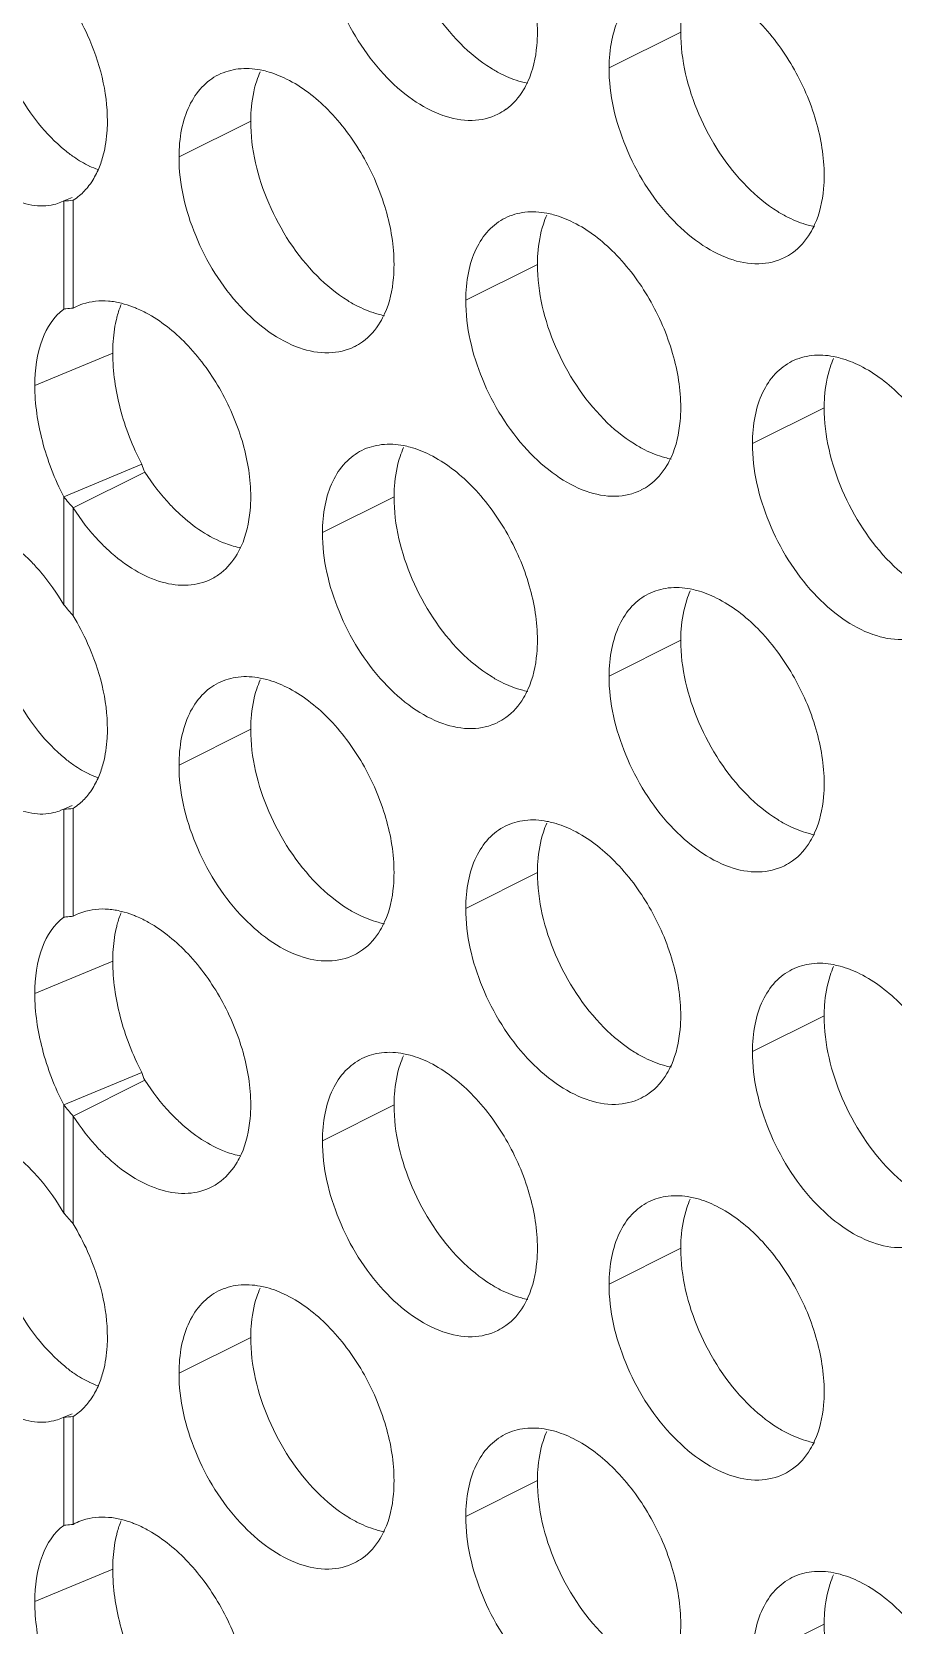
# Model space of a CAD drawing. Header units: millimetres. Extents: x 0 to 2524, y 0 to 1785.
# Drawn here: x 1808.52 to 1815.32, y 797.5 to 810.07 of the extents above; entities that cross this region are included whole.
import ezdxf

# ---------------------------------------------------------------- set-up
doc = ezdxf.new("R2010")
doc.units = ezdxf.units.MM
doc.header["$LTSCALE"] = 0.1
doc.layers.add('标注', color=251, linetype='Continuous', lineweight=9)

msp = doc.modelspace()

# ---------------------------------------------------------------- linework, layer by layer
at = {"layer": '标注'}
for p, q in [((1813.639, 810.071), (1813.073, 809.788)), ((1810.245, 809.368), (1809.679, 809.085)), ((1810.245, 809.368), (1809.679, 809.085)), ((1810.245, 809.368), (1809.679, 809.085)), ((1808.77, 808.738), (1808.745, 808.728)), ((1808.835, 808.765), (1808.77, 808.738)), ((1808.77, 808.738), (1808.77, 807.884)), ((1808.844, 808.743), (1808.844, 807.892)), ((1812.508, 808.237), (1811.942, 807.954)), ((1808.844, 807.892), (1808.86, 807.9)), ((1809.156, 807.537), (1808.541, 807.282)), ((1814.771, 807.105), (1814.205, 806.823)), ((1809.385, 806.659), (1808.77, 806.403)), ((1809.41, 806.597), (1808.844, 806.315)), ((1808.77, 806.403), (1808.77, 805.549)), ((1811.376, 806.402), (1810.811, 806.12)), ((1808.844, 806.315), (1808.844, 805.463)), ((1813.639, 805.271), (1813.073, 804.988)), ((1810.245, 804.568), (1809.679, 804.285)), ((1810.245, 804.568), (1809.679, 804.285)), ((1810.245, 804.568), (1809.679, 804.285)), ((1808.77, 803.938), (1808.745, 803.928)), ((1808.835, 803.965), (1808.77, 803.938)), ((1808.77, 803.938), (1808.77, 803.084)), ((1808.844, 803.943), (1808.844, 803.092)), ((1812.508, 803.437), (1811.942, 803.154)), ((1808.844, 803.092), (1808.86, 803.1)), ((1809.156, 802.737), (1808.541, 802.482)), ((1814.771, 802.305), (1814.205, 802.023)), ((1809.385, 801.859), (1808.77, 801.603)), ((1809.41, 801.797), (1808.844, 801.515)), ((1808.77, 801.603), (1808.77, 800.749)), ((1811.376, 801.602), (1810.811, 801.32)), ((1808.844, 801.515), (1808.844, 800.663)), ((1813.639, 800.471), (1813.073, 800.188)), ((1810.245, 799.768), (1809.679, 799.485)), ((1810.245, 799.768), (1809.679, 799.485)), ((1810.245, 799.768), (1809.679, 799.485)), ((1808.77, 799.138), (1808.745, 799.128)), ((1808.835, 799.165), (1808.77, 799.138)), ((1808.77, 799.138), (1808.77, 798.284)), ((1808.844, 799.143), (1808.844, 798.292)), ((1812.508, 798.637), (1811.942, 798.354)), ((1808.844, 798.292), (1808.86, 798.3)), ((1809.156, 797.937), (1808.541, 797.682)), ((1814.771, 797.505), (1814.205, 797.223))]:
    msp.add_line(p, q, dxfattribs=at)
for centre, radius, start, end in [((1810.99, 809.457), 0.734, 155.8796, 161.7803), ((1811.993, 809.828), 0.453, 296.5256, 305.9034), ((1809.385, 809.857), 0.94, 235.2265, 239.6574), ((1809.323, 809.752), 0.818, 239.6492, 244.5397), ((1808.594, 809.132), 0.462, 302.7451, 310.382), ((1813.252, 808.326), 0.734, 155.8796, 161.7803), ((1814.256, 808.696), 0.453, 296.5256, 305.9034), ((1810.862, 807.993), 0.453, 296.5256, 305.9034), ((1815.515, 807.194), 0.734, 155.8796, 161.7803), ((1812.121, 806.491), 0.734, 155.8796, 161.7803), ((1810.182, 806.944), 0.847, 199.7011, 204.1814), ((1809.652, 807.067), 1.104, 216.9719, 222.9731), ((1813.125, 806.862), 0.453, 296.5256, 305.9034), ((1809.729, 806.162), 0.457, 296.5685, 308.2187), ((1814.384, 805.36), 0.734, 155.8796, 161.7803), ((1811.311, 807.665), 3.306, 219.7824, 221.7528), ((1810.99, 804.657), 0.734, 155.8796, 161.7803), ((1811.993, 805.028), 0.453, 296.5256, 305.9034), ((1809.385, 805.057), 0.94, 235.2265, 239.6574), ((1809.323, 804.952), 0.818, 239.6492, 244.5397), ((1808.594, 804.332), 0.462, 302.7451, 310.382), ((1813.252, 803.526), 0.734, 155.8796, 161.7803), ((1814.256, 803.896), 0.453, 296.5256, 305.9034), ((1810.862, 803.193), 0.453, 296.5256, 305.9034), ((1815.515, 802.394), 0.734, 155.8796, 161.7803), ((1812.121, 801.691), 0.734, 155.8796, 161.7803), ((1810.182, 802.144), 0.847, 199.7011, 204.1814), ((1809.652, 802.267), 1.104, 216.9719, 222.9731), ((1813.125, 802.062), 0.453, 296.5256, 305.9034), ((1809.729, 801.362), 0.457, 296.5685, 308.2187), ((1814.384, 800.56), 0.734, 155.8796, 161.7803), ((1811.311, 802.865), 3.306, 219.7824, 221.7528), ((1810.99, 799.857), 0.734, 155.8796, 161.7803), ((1811.993, 800.228), 0.453, 296.5256, 305.9034), ((1809.385, 800.257), 0.94, 235.2265, 239.6574), ((1809.323, 800.152), 0.818, 239.6492, 244.5397), ((1808.594, 799.532), 0.462, 302.7451, 310.382), ((1813.252, 798.726), 0.734, 155.8796, 161.7803), ((1814.256, 799.096), 0.453, 296.5256, 305.9034), ((1810.862, 798.393), 0.453, 296.5256, 305.9034), ((1815.515, 797.594), 0.734, 155.8796, 161.7803)]:
    msp.add_arc(centre, radius, start, end, dxfattribs=at)
for points, knots in [([(1811.659, 811.535), (1811.78, 811.474), (1812.01, 811.294), (1812.277, 810.936), (1812.458, 810.517), (1812.508, 810.216), (1812.508, 810.071)], [0, 0, 0, 0, 0.229676, 0.488215, 0.753207, 1, 1, 1, 1]), ([(1811.9, 809.98), (1811.739, 810.143), (1811.488, 810.53), (1811.376, 810.981), (1811.376, 811.202)], [0, 0, 0, 0, 0.508684, 1, 1, 1, 1]), ([(1812.196, 809.422), (1812.133, 809.391), (1811.983, 809.357), (1811.746, 809.405), (1811.507, 809.535), (1811.199, 809.813), (1810.913, 810.276), (1810.811, 810.708), (1810.811, 810.92)], [0, 0, 0, 0, 0.090718, 0.191742, 0.308104, 0.439279, 0.725532, 1, 1, 1, 1]), ([(1813.073, 809.788), (1813.073, 809.861), (1813.086, 810), (1813.145, 810.19), (1813.244, 810.342), (1813.336, 810.413), (1813.385, 810.437)], [0, 0, 0, 0, 0.289235, 0.54966, 0.782932, 1, 1, 1, 1]), ([(1808.518, 808.705), (1808.387, 808.727), (1808.113, 808.888), (1807.804, 809.271), (1807.582, 809.759), (1807.518, 810.121), (1807.518, 810.297)], [0, 0, 0, 0, 0.200223, 0.454809, 0.735097, 1, 1, 1, 1]), ([(1813.639, 810.071), (1813.639, 810.1), (1813.643, 810.207), (1813.662, 810.314), (1813.687, 810.39)], [0, 0, 0, 0, 0.264225, 1, 1, 1, 1]), ([(1813.922, 810.403), (1814.043, 810.343), (1814.273, 810.163), (1814.539, 809.804), (1814.721, 809.386), (1814.771, 809.085), (1814.771, 808.94)], [0, 0, 0, 0, 0.229676, 0.488215, 0.753207, 1, 1, 1, 1]), ([(1808.844, 810.263), (1808.886, 810.193), (1809.032, 809.916), (1809.114, 809.6), (1809.114, 809.368)], [0, 0, 0, 0, 0.260955, 1, 1, 1, 1]), ([(1812.508, 810.071), (1812.508, 810.035), (1812.502, 809.903), (1812.473, 809.771), (1812.433, 809.682)], [0, 0, 0, 0, 0.268874, 1, 1, 1, 1]), ([(1814.163, 808.849), (1814.001, 809.012), (1813.75, 809.399), (1813.639, 809.85), (1813.639, 810.071)], [0, 0, 0, 0, 0.508684, 1, 1, 1, 1]), ([(1812.225, 809.739), (1812.197, 809.753), (1812.079, 809.82), (1811.973, 809.907), (1811.9, 809.98)], [0, 0, 0, 0, 0.235002, 1, 1, 1, 1]), ([(1809.991, 809.734), (1810.04, 809.758), (1810.15, 809.79), (1810.263, 809.783), (1810.32, 809.772)], [0, 0, 0, 0, 0.482538, 1, 1, 1, 1]), ([(1814.459, 808.291), (1814.396, 808.26), (1814.246, 808.226), (1814.008, 808.273), (1813.77, 808.404), (1813.462, 808.682), (1813.176, 809.144), (1813.073, 809.577), (1813.073, 809.788)], [0, 0, 0, 0, 0.090718, 0.191742, 0.308104, 0.439279, 0.725532, 1, 1, 1, 1]), ([(1808.571, 809.35), (1808.549, 809.377), (1808.462, 809.493), (1808.388, 809.619), (1808.34, 809.718)], [0, 0, 0, 0, 0.242274, 1, 1, 1, 1]), ([(1809.679, 809.085), (1809.679, 809.158), (1809.691, 809.297), (1809.75, 809.487), (1809.85, 809.639), (1809.942, 809.71), (1809.991, 809.734)], [0, 0, 0, 0, 0.289235, 0.54966, 0.782932, 1, 1, 1, 1]), ([(1810.245, 809.368), (1810.245, 809.397), (1810.249, 809.504), (1810.268, 809.611), (1810.292, 809.687)], [0, 0, 0, 0, 0.264225, 1, 1, 1, 1]), ([(1810.32, 809.772), (1810.337, 809.769), (1810.409, 809.753), (1810.478, 809.725), (1810.528, 809.7)], [0, 0, 0, 0, 0.238696, 1, 1, 1, 1]), ([(1810.528, 809.7), (1810.649, 809.64), (1810.879, 809.46), (1811.145, 809.102), (1811.326, 808.683), (1811.376, 808.382), (1811.376, 808.237)], [0, 0, 0, 0, 0.229676, 0.488215, 0.753207, 1, 1, 1, 1]), ([(1812.433, 809.667), (1812.415, 809.67), (1812.344, 809.687), (1812.275, 809.714), (1812.225, 809.739)], [0, 0, 0, 0, 0.238696, 1, 1, 1, 1]), ([(1812.433, 809.682), (1812.423, 809.659), (1812.38, 809.575), (1812.316, 809.501), (1812.259, 809.461)], [0, 0, 0, 0, 0.265525, 1, 1, 1, 1]), ([(1808.848, 809.085), (1808.824, 809.102), (1808.722, 809.18), (1808.633, 809.273), (1808.571, 809.35)], [0, 0, 0, 0, 0.233653, 1, 1, 1, 1]), ([(1809.114, 809.368), (1809.114, 809.345), (1809.111, 809.255), (1809.098, 809.165), (1809.081, 809.101)], [0, 0, 0, 0, 0.261757, 1, 1, 1, 1]), ([(1810.769, 808.146), (1810.607, 808.309), (1810.356, 808.696), (1810.245, 809.147), (1810.245, 809.368)], [0, 0, 0, 0, 0.508684, 1, 1, 1, 1]), ([(1811.065, 807.588), (1811.002, 807.557), (1810.852, 807.523), (1810.614, 807.57), (1810.376, 807.701), (1810.068, 807.979), (1809.782, 808.441), (1809.679, 808.874), (1809.679, 809.085)], [0, 0, 0, 0, 0.090718, 0.191742, 0.308104, 0.439279, 0.725532, 1, 1, 1, 1]), ([(1814.771, 808.94), (1814.771, 808.904), (1814.765, 808.772), (1814.736, 808.639), (1814.696, 808.551)], [0, 0, 0, 0, 0.268874, 1, 1, 1, 1]), ([(1808.99, 808.89), (1808.983, 808.879), (1808.955, 808.839), (1808.921, 808.803), (1808.893, 808.78)], [0, 0, 0, 0, 0.256974, 1, 1, 1, 1]), ([(1814.488, 808.608), (1814.459, 808.622), (1814.341, 808.688), (1814.236, 808.776), (1814.163, 808.849)], [0, 0, 0, 0, 0.235002, 1, 1, 1, 1]), ([(1808.745, 808.727), (1808.728, 808.72), (1808.655, 808.696), (1808.575, 808.695), (1808.518, 808.705)], [0, 0, 0, 0, 0.241531, 1, 1, 1, 1]), ([(1812.254, 808.603), (1812.302, 808.627), (1812.412, 808.659), (1812.526, 808.652), (1812.583, 808.641)], [0, 0, 0, 0, 0.482538, 1, 1, 1, 1]), ([(1811.942, 807.954), (1811.942, 808.027), (1811.954, 808.166), (1812.013, 808.356), (1812.113, 808.508), (1812.205, 808.579), (1812.254, 808.603)], [0, 0, 0, 0, 0.289235, 0.54966, 0.782932, 1, 1, 1, 1]), ([(1812.508, 808.237), (1812.508, 808.265), (1812.512, 808.373), (1812.53, 808.48), (1812.555, 808.555)], [0, 0, 0, 0, 0.264225, 1, 1, 1, 1]), ([(1812.583, 808.641), (1812.6, 808.638), (1812.672, 808.621), (1812.741, 808.594), (1812.791, 808.569)], [0, 0, 0, 0, 0.238696, 1, 1, 1, 1]), ([(1812.791, 808.569), (1812.911, 808.509), (1813.142, 808.328), (1813.408, 807.97), (1813.589, 807.551), (1813.639, 807.25), (1813.639, 807.105)], [0, 0, 0, 0, 0.229676, 0.488215, 0.753207, 1, 1, 1, 1]), ([(1814.695, 808.535), (1814.678, 808.539), (1814.607, 808.555), (1814.538, 808.583), (1814.488, 808.608)], [0, 0, 0, 0, 0.238696, 1, 1, 1, 1]), ([(1814.696, 808.551), (1814.686, 808.528), (1814.642, 808.444), (1814.578, 808.37), (1814.522, 808.329)], [0, 0, 0, 0, 0.265525, 1, 1, 1, 1]), ([(1811.094, 807.905), (1811.065, 807.919), (1810.947, 807.985), (1810.842, 808.073), (1810.769, 808.146)], [0, 0, 0, 0, 0.235002, 1, 1, 1, 1]), ([(1811.376, 808.237), (1811.376, 808.201), (1811.371, 808.069), (1811.342, 807.936), (1811.302, 807.848)], [0, 0, 0, 0, 0.268874, 1, 1, 1, 1]), ([(1813.032, 807.015), (1812.87, 807.178), (1812.619, 807.565), (1812.508, 808.015), (1812.508, 808.237)], [0, 0, 0, 0, 0.508684, 1, 1, 1, 1]), ([(1808.77, 807.884), (1808.775, 807.885), (1808.8, 807.888), (1808.825, 807.89), (1808.844, 807.892)], [0, 0, 0, 0, 0.235256, 1, 1, 1, 1]), ([(1808.86, 807.9), (1808.879, 807.91), (1808.962, 807.944), (1809.055, 807.953), (1809.122, 807.947)], [0, 0, 0, 0, 0.242859, 1, 1, 1, 1]), ([(1809.183, 807.795), (1809.186, 807.806), (1809.196, 807.849), (1809.21, 807.89), (1809.222, 807.92)], [0, 0, 0, 0, 0.258964, 1, 1, 1, 1]), ([(1809.313, 807.903), (1809.323, 807.899), (1809.367, 807.881), (1809.409, 807.861), (1809.439, 807.843)], [0, 0, 0, 0, 0.243168, 1, 1, 1, 1]), ([(1811.301, 807.832), (1811.284, 807.836), (1811.213, 807.852), (1811.144, 807.88), (1811.094, 807.905)], [0, 0, 0, 0, 0.238696, 1, 1, 1, 1]), ([(1813.327, 806.456), (1813.265, 806.425), (1813.115, 806.391), (1812.877, 806.439), (1812.639, 806.57), (1812.331, 806.847), (1812.045, 807.31), (1811.942, 807.742), (1811.942, 807.954)], [0, 0, 0, 0, 0.090718, 0.191742, 0.308104, 0.439279, 0.725532, 1, 1, 1, 1]), ([(1808.541, 807.282), (1808.541, 807.405), (1808.566, 807.628), (1808.691, 807.827), (1808.77, 807.884)], [0, 0, 0, 0, 0.559656, 1, 1, 1, 1]), ([(1809.156, 807.537), (1809.156, 807.56), (1809.158, 807.647), (1809.169, 807.733), (1809.183, 807.795)], [0, 0, 0, 0, 0.262705, 1, 1, 1, 1]), ([(1809.439, 807.843), (1809.555, 807.778), (1809.775, 807.595), (1810.027, 807.241), (1810.198, 806.834), (1810.245, 806.543), (1810.245, 806.402)], [0, 0, 0, 0, 0.232666, 0.491415, 0.754834, 1, 1, 1, 1]), ([(1811.302, 807.848), (1811.292, 807.825), (1811.248, 807.741), (1811.184, 807.667), (1811.128, 807.626)], [0, 0, 0, 0, 0.265525, 1, 1, 1, 1]), ([(1809.385, 806.659), (1809.312, 806.799), (1809.202, 807.085), (1809.156, 807.39), (1809.156, 807.537)], [0, 0, 0, 0, 0.517022, 1, 1, 1, 1]), ([(1814.517, 807.472), (1814.565, 807.496), (1814.675, 807.527), (1814.789, 807.521), (1814.846, 807.51)], [0, 0, 0, 0, 0.482538, 1, 1, 1, 1]), ([(1814.205, 806.823), (1814.205, 806.895), (1814.217, 807.034), (1814.276, 807.225), (1814.375, 807.377), (1814.468, 807.447), (1814.517, 807.472)], [0, 0, 0, 0, 0.289235, 0.54966, 0.782932, 1, 1, 1, 1]), ([(1814.771, 807.105), (1814.771, 807.134), (1814.774, 807.241), (1814.793, 807.349), (1814.818, 807.424)], [0, 0, 0, 0, 0.264225, 1, 1, 1, 1]), ([(1814.846, 807.51), (1814.863, 807.506), (1814.934, 807.49), (1815.003, 807.463), (1815.053, 807.438)], [0, 0, 0, 0, 0.238696, 1, 1, 1, 1]), ([(1815.053, 807.438), (1815.174, 807.377), (1815.405, 807.197), (1815.671, 806.839), (1815.852, 806.42), (1815.902, 806.119), (1815.902, 805.974)], [0, 0, 0, 0, 0.229676, 0.488215, 0.753207, 1, 1, 1, 1]), ([(1808.77, 806.403), (1808.697, 806.543), (1808.587, 806.83), (1808.541, 807.134), (1808.541, 807.282)], [0, 0, 0, 0, 0.517022, 1, 1, 1, 1]), ([(1813.356, 806.773), (1813.328, 806.788), (1813.21, 806.854), (1813.104, 806.941), (1813.032, 807.015)], [0, 0, 0, 0, 0.235002, 1, 1, 1, 1]), ([(1813.639, 807.105), (1813.639, 807.07), (1813.633, 806.938), (1813.604, 806.805), (1813.565, 806.717)], [0, 0, 0, 0, 0.268874, 1, 1, 1, 1]), ([(1815.294, 805.883), (1815.133, 806.046), (1814.882, 806.433), (1814.771, 806.884), (1814.771, 807.105)], [0, 0, 0, 0, 0.508684, 1, 1, 1, 1]), ([(1810.811, 806.12), (1810.811, 806.192), (1810.823, 806.331), (1810.882, 806.522), (1810.981, 806.674), (1811.074, 806.744), (1811.123, 806.769)], [0, 0, 0, 0, 0.289235, 0.54966, 0.782932, 1, 1, 1, 1]), ([(1811.123, 806.769), (1811.171, 806.793), (1811.281, 806.824), (1811.395, 806.818), (1811.452, 806.807)], [0, 0, 0, 0, 0.482538, 1, 1, 1, 1]), ([(1811.452, 806.807), (1811.469, 806.803), (1811.54, 806.787), (1811.609, 806.76), (1811.659, 806.735)], [0, 0, 0, 0, 0.238696, 1, 1, 1, 1]), ([(1813.564, 806.701), (1813.547, 806.704), (1813.475, 806.721), (1813.406, 806.748), (1813.356, 806.773)], [0, 0, 0, 0, 0.238696, 1, 1, 1, 1]), ([(1815.59, 805.325), (1815.527, 805.294), (1815.377, 805.26), (1815.14, 805.308), (1814.901, 805.438), (1814.593, 805.716), (1814.307, 806.179), (1814.205, 806.611), (1814.205, 806.823)], [0, 0, 0, 0, 0.090718, 0.191742, 0.308104, 0.439279, 0.725532, 1, 1, 1, 1]), ([(1811.376, 806.402), (1811.376, 806.431), (1811.38, 806.538), (1811.399, 806.646), (1811.424, 806.721)], [0, 0, 0, 0, 0.264225, 1, 1, 1, 1]), ([(1811.659, 806.735), (1811.78, 806.674), (1812.01, 806.494), (1812.277, 806.136), (1812.458, 805.717), (1812.508, 805.416), (1812.508, 805.271)], [0, 0, 0, 0, 0.229676, 0.488215, 0.753207, 1, 1, 1, 1]), ([(1813.565, 806.717), (1813.554, 806.694), (1813.511, 806.61), (1813.447, 806.536), (1813.391, 806.495)], [0, 0, 0, 0, 0.265525, 1, 1, 1, 1]), ([(1809.688, 806.264), (1809.662, 806.287), (1809.559, 806.389), (1809.469, 806.505), (1809.41, 806.597)], [0, 0, 0, 0, 0.242059, 1, 1, 1, 1]), ([(1810.245, 806.402), (1810.245, 806.367), (1810.239, 806.234), (1810.21, 806.101), (1810.17, 806.012)], [0, 0, 0, 0, 0.269039, 1, 1, 1, 1]), ([(1811.9, 805.18), (1811.739, 805.343), (1811.488, 805.73), (1811.376, 806.181), (1811.376, 806.402)], [0, 0, 0, 0, 0.508684, 1, 1, 1, 1]), ([(1809.122, 805.981), (1809.096, 806.004), (1808.993, 806.107), (1808.903, 806.222), (1808.844, 806.315)], [0, 0, 0, 0, 0.242059, 1, 1, 1, 1]), ([(1810.168, 805.999), (1810.127, 806.007), (1809.949, 806.058), (1809.793, 806.167), (1809.688, 806.264)], [0, 0, 0, 0, 0.225674, 1, 1, 1, 1]), ([(1808.193, 806.122), (1808.221, 806.11), (1808.341, 806.048), (1808.446, 805.96), (1808.518, 805.886)], [0, 0, 0, 0, 0.228039, 1, 1, 1, 1]), ([(1810.17, 806.012), (1810.16, 805.991), (1810.12, 805.913), (1810.062, 805.843), (1810.011, 805.803)], [0, 0, 0, 0, 0.264539, 1, 1, 1, 1]), ([(1812.196, 804.622), (1812.133, 804.591), (1811.983, 804.557), (1811.746, 804.605), (1811.507, 804.735), (1811.199, 805.013), (1810.913, 805.476), (1810.811, 805.908), (1810.811, 806.12)], [0, 0, 0, 0, 0.090718, 0.191742, 0.308104, 0.439279, 0.725532, 1, 1, 1, 1]), ([(1808.518, 805.886), (1808.541, 805.861), (1808.635, 805.757), (1808.716, 805.641), (1808.77, 805.549)], [0, 0, 0, 0, 0.239558, 1, 1, 1, 1]), ([(1809.933, 805.753), (1809.877, 805.725), (1809.745, 805.692), (1809.534, 805.721), (1809.319, 805.82), (1809.187, 805.921), (1809.122, 805.981)], [0, 0, 0, 0, 0.211276, 0.44254, 0.704896, 1, 1, 1, 1]), ([(1815.619, 805.642), (1815.591, 805.656), (1815.473, 805.723), (1815.367, 805.81), (1815.294, 805.883)], [0, 0, 0, 0, 0.235002, 1, 1, 1, 1]), ([(1813.073, 804.988), (1813.073, 805.061), (1813.086, 805.2), (1813.145, 805.39), (1813.244, 805.542), (1813.336, 805.613), (1813.385, 805.637)], [0, 0, 0, 0, 0.289235, 0.54966, 0.782932, 1, 1, 1, 1]), ([(1813.385, 805.637), (1813.434, 805.661), (1813.544, 805.693), (1813.657, 805.686), (1813.714, 805.675)], [0, 0, 0, 0, 0.482538, 1, 1, 1, 1]), ([(1813.714, 805.675), (1813.732, 805.672), (1813.803, 805.656), (1813.872, 805.628), (1813.922, 805.603)], [0, 0, 0, 0, 0.238696, 1, 1, 1, 1]), ([(1813.639, 805.271), (1813.639, 805.3), (1813.643, 805.407), (1813.662, 805.514), (1813.687, 805.59)], [0, 0, 0, 0, 0.264225, 1, 1, 1, 1]), ([(1813.922, 805.603), (1814.043, 805.543), (1814.273, 805.363), (1814.539, 805.004), (1814.721, 804.586), (1814.771, 804.285), (1814.771, 804.14)], [0, 0, 0, 0, 0.229676, 0.488215, 0.753207, 1, 1, 1, 1]), ([(1808.518, 803.905), (1808.387, 803.927), (1808.113, 804.088), (1807.804, 804.471), (1807.582, 804.959), (1807.518, 805.321), (1807.518, 805.497)], [0, 0, 0, 0, 0.200223, 0.454809, 0.735097, 1, 1, 1, 1]), ([(1808.844, 805.463), (1808.886, 805.393), (1809.032, 805.116), (1809.114, 804.8), (1809.114, 804.568)], [0, 0, 0, 0, 0.260955, 1, 1, 1, 1]), ([(1812.508, 805.271), (1812.508, 805.235), (1812.502, 805.103), (1812.473, 804.971), (1812.433, 804.882)], [0, 0, 0, 0, 0.268874, 1, 1, 1, 1]), ([(1814.163, 804.049), (1814.001, 804.212), (1813.75, 804.599), (1813.639, 805.05), (1813.639, 805.271)], [0, 0, 0, 0, 0.508684, 1, 1, 1, 1]), ([(1812.225, 804.939), (1812.197, 804.953), (1812.079, 805.02), (1811.973, 805.107), (1811.9, 805.18)], [0, 0, 0, 0, 0.235002, 1, 1, 1, 1]), ([(1808.571, 804.55), (1808.549, 804.577), (1808.462, 804.693), (1808.388, 804.819), (1808.34, 804.918)], [0, 0, 0, 0, 0.242274, 1, 1, 1, 1]), ([(1809.679, 804.285), (1809.679, 804.358), (1809.691, 804.497), (1809.75, 804.687), (1809.85, 804.839), (1809.942, 804.91), (1809.991, 804.934)], [0, 0, 0, 0, 0.289235, 0.54966, 0.782932, 1, 1, 1, 1]), ([(1809.991, 804.934), (1810.04, 804.958), (1810.15, 804.99), (1810.263, 804.983), (1810.32, 804.972)], [0, 0, 0, 0, 0.482538, 1, 1, 1, 1]), ([(1810.245, 804.568), (1810.245, 804.597), (1810.249, 804.704), (1810.268, 804.811), (1810.292, 804.887)], [0, 0, 0, 0, 0.264225, 1, 1, 1, 1]), ([(1810.32, 804.972), (1810.337, 804.969), (1810.409, 804.953), (1810.478, 804.925), (1810.528, 804.9)], [0, 0, 0, 0, 0.238696, 1, 1, 1, 1]), ([(1810.528, 804.9), (1810.649, 804.84), (1810.879, 804.66), (1811.145, 804.302), (1811.326, 803.883), (1811.376, 803.582), (1811.376, 803.437)], [0, 0, 0, 0, 0.229676, 0.488215, 0.753207, 1, 1, 1, 1]), ([(1812.433, 804.867), (1812.415, 804.87), (1812.344, 804.887), (1812.275, 804.914), (1812.225, 804.939)], [0, 0, 0, 0, 0.238696, 1, 1, 1, 1]), ([(1812.433, 804.882), (1812.423, 804.859), (1812.38, 804.775), (1812.316, 804.701), (1812.259, 804.661)], [0, 0, 0, 0, 0.265525, 1, 1, 1, 1]), ([(1814.459, 803.491), (1814.396, 803.46), (1814.246, 803.426), (1814.008, 803.473), (1813.77, 803.604), (1813.462, 803.882), (1813.176, 804.344), (1813.073, 804.777), (1813.073, 804.988)], [0, 0, 0, 0, 0.090718, 0.191742, 0.308104, 0.439279, 0.725532, 1, 1, 1, 1]), ([(1808.848, 804.285), (1808.824, 804.302), (1808.722, 804.38), (1808.633, 804.473), (1808.571, 804.55)], [0, 0, 0, 0, 0.233653, 1, 1, 1, 1]), ([(1809.114, 804.568), (1809.114, 804.545), (1809.111, 804.455), (1809.098, 804.365), (1809.081, 804.301)], [0, 0, 0, 0, 0.261757, 1, 1, 1, 1]), ([(1810.769, 803.346), (1810.607, 803.509), (1810.356, 803.896), (1810.245, 804.347), (1810.245, 804.568)], [0, 0, 0, 0, 0.508684, 1, 1, 1, 1]), ([(1811.065, 802.788), (1811.002, 802.757), (1810.852, 802.723), (1810.614, 802.77), (1810.376, 802.901), (1810.068, 803.179), (1809.782, 803.641), (1809.679, 804.074), (1809.679, 804.285)], [0, 0, 0, 0, 0.090718, 0.191742, 0.308104, 0.439279, 0.725532, 1, 1, 1, 1]), ([(1814.771, 804.14), (1814.771, 804.104), (1814.765, 803.972), (1814.736, 803.839), (1814.696, 803.751)], [0, 0, 0, 0, 0.268874, 1, 1, 1, 1]), ([(1808.99, 804.09), (1808.983, 804.079), (1808.955, 804.039), (1808.921, 804.003), (1808.893, 803.98)], [0, 0, 0, 0, 0.256974, 1, 1, 1, 1]), ([(1814.488, 803.808), (1814.459, 803.822), (1814.341, 803.888), (1814.236, 803.976), (1814.163, 804.049)], [0, 0, 0, 0, 0.235002, 1, 1, 1, 1]), ([(1808.745, 803.927), (1808.728, 803.92), (1808.655, 803.896), (1808.575, 803.895), (1808.518, 803.905)], [0, 0, 0, 0, 0.241531, 1, 1, 1, 1]), ([(1811.942, 803.154), (1811.942, 803.227), (1811.954, 803.366), (1812.013, 803.556), (1812.113, 803.708), (1812.205, 803.779), (1812.254, 803.803)], [0, 0, 0, 0, 0.289235, 0.54966, 0.782932, 1, 1, 1, 1]), ([(1812.254, 803.803), (1812.302, 803.827), (1812.412, 803.859), (1812.526, 803.852), (1812.583, 803.841)], [0, 0, 0, 0, 0.482538, 1, 1, 1, 1]), ([(1812.508, 803.437), (1812.508, 803.465), (1812.512, 803.573), (1812.53, 803.68), (1812.555, 803.755)], [0, 0, 0, 0, 0.264225, 1, 1, 1, 1]), ([(1812.583, 803.841), (1812.6, 803.838), (1812.672, 803.821), (1812.741, 803.794), (1812.791, 803.769)], [0, 0, 0, 0, 0.238696, 1, 1, 1, 1]), ([(1812.791, 803.769), (1812.911, 803.709), (1813.142, 803.528), (1813.408, 803.17), (1813.589, 802.751), (1813.639, 802.45), (1813.639, 802.305)], [0, 0, 0, 0, 0.229676, 0.488215, 0.753207, 1, 1, 1, 1]), ([(1814.695, 803.735), (1814.678, 803.739), (1814.607, 803.755), (1814.538, 803.783), (1814.488, 803.808)], [0, 0, 0, 0, 0.238696, 1, 1, 1, 1]), ([(1814.696, 803.751), (1814.686, 803.728), (1814.642, 803.644), (1814.578, 803.57), (1814.522, 803.529)], [0, 0, 0, 0, 0.265525, 1, 1, 1, 1]), ([(1811.376, 803.437), (1811.376, 803.401), (1811.371, 803.269), (1811.342, 803.136), (1811.302, 803.048)], [0, 0, 0, 0, 0.268874, 1, 1, 1, 1]), ([(1813.032, 802.215), (1812.87, 802.378), (1812.619, 802.765), (1812.508, 803.215), (1812.508, 803.437)], [0, 0, 0, 0, 0.508684, 1, 1, 1, 1]), ([(1811.094, 803.105), (1811.065, 803.119), (1810.947, 803.185), (1810.842, 803.273), (1810.769, 803.346)], [0, 0, 0, 0, 0.235002, 1, 1, 1, 1]), ([(1808.86, 803.1), (1808.879, 803.11), (1808.962, 803.144), (1809.055, 803.153), (1809.122, 803.147)], [0, 0, 0, 0, 0.242859, 1, 1, 1, 1]), ([(1809.183, 802.995), (1809.186, 803.006), (1809.196, 803.049), (1809.21, 803.09), (1809.222, 803.12)], [0, 0, 0, 0, 0.258964, 1, 1, 1, 1]), ([(1813.327, 801.656), (1813.265, 801.625), (1813.115, 801.591), (1812.877, 801.639), (1812.639, 801.77), (1812.331, 802.047), (1812.045, 802.51), (1811.942, 802.942), (1811.942, 803.154)], [0, 0, 0, 0, 0.090718, 0.191742, 0.308104, 0.439279, 0.725532, 1, 1, 1, 1]), ([(1808.541, 802.482), (1808.541, 802.605), (1808.566, 802.828), (1808.691, 803.027), (1808.77, 803.084)], [0, 0, 0, 0, 0.559656, 1, 1, 1, 1]), ([(1808.77, 803.084), (1808.775, 803.085), (1808.8, 803.088), (1808.825, 803.09), (1808.844, 803.092)], [0, 0, 0, 0, 0.235256, 1, 1, 1, 1]), ([(1809.156, 802.737), (1809.156, 802.76), (1809.158, 802.847), (1809.169, 802.933), (1809.183, 802.995)], [0, 0, 0, 0, 0.262705, 1, 1, 1, 1]), ([(1809.313, 803.103), (1809.323, 803.099), (1809.367, 803.081), (1809.409, 803.061), (1809.439, 803.043)], [0, 0, 0, 0, 0.243168, 1, 1, 1, 1]), ([(1809.439, 803.043), (1809.555, 802.978), (1809.775, 802.795), (1810.027, 802.441), (1810.198, 802.034), (1810.245, 801.743), (1810.245, 801.602)], [0, 0, 0, 0, 0.232666, 0.491415, 0.754834, 1, 1, 1, 1]), ([(1811.301, 803.032), (1811.284, 803.036), (1811.213, 803.052), (1811.144, 803.08), (1811.094, 803.105)], [0, 0, 0, 0, 0.238696, 1, 1, 1, 1]), ([(1811.302, 803.048), (1811.292, 803.025), (1811.248, 802.941), (1811.184, 802.867), (1811.128, 802.826)], [0, 0, 0, 0, 0.265525, 1, 1, 1, 1]), ([(1809.385, 801.859), (1809.312, 801.999), (1809.202, 802.285), (1809.156, 802.59), (1809.156, 802.737)], [0, 0, 0, 0, 0.517022, 1, 1, 1, 1]), ([(1814.205, 802.023), (1814.205, 802.095), (1814.217, 802.234), (1814.276, 802.425), (1814.375, 802.577), (1814.468, 802.647), (1814.517, 802.672)], [0, 0, 0, 0, 0.289235, 0.54966, 0.782932, 1, 1, 1, 1]), ([(1814.517, 802.672), (1814.565, 802.696), (1814.675, 802.727), (1814.789, 802.721), (1814.846, 802.71)], [0, 0, 0, 0, 0.482538, 1, 1, 1, 1]), ([(1814.771, 802.305), (1814.771, 802.334), (1814.774, 802.441), (1814.793, 802.549), (1814.818, 802.624)], [0, 0, 0, 0, 0.264225, 1, 1, 1, 1]), ([(1814.846, 802.71), (1814.863, 802.706), (1814.934, 802.69), (1815.003, 802.663), (1815.053, 802.638)], [0, 0, 0, 0, 0.238696, 1, 1, 1, 1]), ([(1815.053, 802.638), (1815.174, 802.577), (1815.405, 802.397), (1815.671, 802.039), (1815.852, 801.62), (1815.902, 801.319), (1815.902, 801.174)], [0, 0, 0, 0, 0.229676, 0.488215, 0.753207, 1, 1, 1, 1]), ([(1808.77, 801.603), (1808.697, 801.743), (1808.587, 802.03), (1808.541, 802.334), (1808.541, 802.482)], [0, 0, 0, 0, 0.517022, 1, 1, 1, 1]), ([(1813.639, 802.305), (1813.639, 802.27), (1813.633, 802.138), (1813.604, 802.005), (1813.565, 801.917)], [0, 0, 0, 0, 0.268874, 1, 1, 1, 1]), ([(1815.294, 801.083), (1815.133, 801.246), (1814.882, 801.633), (1814.771, 802.084), (1814.771, 802.305)], [0, 0, 0, 0, 0.508684, 1, 1, 1, 1]), ([(1813.356, 801.973), (1813.328, 801.988), (1813.21, 802.054), (1813.104, 802.141), (1813.032, 802.215)], [0, 0, 0, 0, 0.235002, 1, 1, 1, 1]), ([(1811.123, 801.969), (1811.171, 801.993), (1811.281, 802.024), (1811.395, 802.018), (1811.452, 802.007)], [0, 0, 0, 0, 0.482538, 1, 1, 1, 1]), ([(1811.452, 802.007), (1811.469, 802.003), (1811.54, 801.987), (1811.609, 801.96), (1811.659, 801.935)], [0, 0, 0, 0, 0.238696, 1, 1, 1, 1]), ([(1815.59, 800.525), (1815.527, 800.494), (1815.377, 800.46), (1815.14, 800.508), (1814.901, 800.638), (1814.593, 800.916), (1814.307, 801.379), (1814.205, 801.811), (1814.205, 802.023)], [0, 0, 0, 0, 0.090718, 0.191742, 0.308104, 0.439279, 0.725532, 1, 1, 1, 1]), ([(1810.811, 801.32), (1810.811, 801.392), (1810.823, 801.531), (1810.882, 801.722), (1810.981, 801.874), (1811.074, 801.944), (1811.123, 801.969)], [0, 0, 0, 0, 0.289235, 0.54966, 0.782932, 1, 1, 1, 1]), ([(1811.376, 801.602), (1811.376, 801.631), (1811.38, 801.738), (1811.399, 801.846), (1811.424, 801.921)], [0, 0, 0, 0, 0.264225, 1, 1, 1, 1]), ([(1811.659, 801.935), (1811.78, 801.874), (1812.01, 801.694), (1812.277, 801.336), (1812.458, 800.917), (1812.508, 800.616), (1812.508, 800.471)], [0, 0, 0, 0, 0.229676, 0.488215, 0.753207, 1, 1, 1, 1]), ([(1813.564, 801.901), (1813.547, 801.904), (1813.475, 801.921), (1813.406, 801.948), (1813.356, 801.973)], [0, 0, 0, 0, 0.238696, 1, 1, 1, 1]), ([(1813.565, 801.917), (1813.554, 801.894), (1813.511, 801.81), (1813.447, 801.736), (1813.391, 801.695)], [0, 0, 0, 0, 0.265525, 1, 1, 1, 1]), ([(1809.688, 801.464), (1809.662, 801.487), (1809.559, 801.589), (1809.469, 801.705), (1809.41, 801.797)], [0, 0, 0, 0, 0.242059, 1, 1, 1, 1]), ([(1810.245, 801.602), (1810.245, 801.567), (1810.239, 801.434), (1810.21, 801.301), (1810.17, 801.212)], [0, 0, 0, 0, 0.269039, 1, 1, 1, 1]), ([(1811.9, 800.38), (1811.739, 800.543), (1811.488, 800.93), (1811.376, 801.381), (1811.376, 801.602)], [0, 0, 0, 0, 0.508684, 1, 1, 1, 1]), ([(1809.122, 801.181), (1809.096, 801.204), (1808.993, 801.307), (1808.903, 801.422), (1808.844, 801.515)], [0, 0, 0, 0, 0.242059, 1, 1, 1, 1]), ([(1810.168, 801.199), (1810.127, 801.207), (1809.949, 801.258), (1809.793, 801.367), (1809.688, 801.464)], [0, 0, 0, 0, 0.225674, 1, 1, 1, 1]), ([(1808.193, 801.322), (1808.221, 801.31), (1808.341, 801.248), (1808.446, 801.16), (1808.518, 801.086)], [0, 0, 0, 0, 0.228039, 1, 1, 1, 1]), ([(1812.196, 799.822), (1812.133, 799.791), (1811.983, 799.757), (1811.746, 799.805), (1811.507, 799.935), (1811.199, 800.213), (1810.913, 800.676), (1810.811, 801.108), (1810.811, 801.32)], [0, 0, 0, 0, 0.090718, 0.191742, 0.308104, 0.439279, 0.725532, 1, 1, 1, 1]), ([(1809.933, 800.953), (1809.877, 800.925), (1809.745, 800.892), (1809.534, 800.921), (1809.319, 801.02), (1809.187, 801.121), (1809.122, 801.181)], [0, 0, 0, 0, 0.211276, 0.44254, 0.704896, 1, 1, 1, 1]), ([(1810.17, 801.212), (1810.16, 801.191), (1810.12, 801.113), (1810.062, 801.043), (1810.011, 801.003)], [0, 0, 0, 0, 0.264539, 1, 1, 1, 1]), ([(1808.518, 801.086), (1808.541, 801.061), (1808.635, 800.957), (1808.716, 800.841), (1808.77, 800.749)], [0, 0, 0, 0, 0.239558, 1, 1, 1, 1]), ([(1815.619, 800.842), (1815.591, 800.856), (1815.473, 800.923), (1815.367, 801.01), (1815.294, 801.083)], [0, 0, 0, 0, 0.235002, 1, 1, 1, 1]), ([(1813.385, 800.837), (1813.434, 800.861), (1813.544, 800.893), (1813.657, 800.886), (1813.714, 800.875)], [0, 0, 0, 0, 0.482538, 1, 1, 1, 1]), ([(1813.714, 800.875), (1813.732, 800.872), (1813.803, 800.856), (1813.872, 800.828), (1813.922, 800.803)], [0, 0, 0, 0, 0.238696, 1, 1, 1, 1]), ([(1813.073, 800.188), (1813.073, 800.261), (1813.086, 800.4), (1813.145, 800.59), (1813.244, 800.742), (1813.336, 800.813), (1813.385, 800.837)], [0, 0, 0, 0, 0.289235, 0.54966, 0.782932, 1, 1, 1, 1]), ([(1813.639, 800.471), (1813.639, 800.5), (1813.643, 800.607), (1813.662, 800.714), (1813.687, 800.79)], [0, 0, 0, 0, 0.264225, 1, 1, 1, 1]), ([(1813.922, 800.803), (1814.043, 800.743), (1814.273, 800.563), (1814.539, 800.204), (1814.721, 799.786), (1814.771, 799.485), (1814.771, 799.34)], [0, 0, 0, 0, 0.229676, 0.488215, 0.753207, 1, 1, 1, 1]), ([(1808.518, 799.105), (1808.387, 799.127), (1808.113, 799.288), (1807.804, 799.671), (1807.582, 800.159), (1807.518, 800.521), (1807.518, 800.697)], [0, 0, 0, 0, 0.200223, 0.454809, 0.735097, 1, 1, 1, 1]), ([(1808.844, 800.663), (1808.886, 800.593), (1809.032, 800.316), (1809.114, 800), (1809.114, 799.768)], [0, 0, 0, 0, 0.260955, 1, 1, 1, 1]), ([(1812.508, 800.471), (1812.508, 800.435), (1812.502, 800.303), (1812.473, 800.171), (1812.433, 800.082)], [0, 0, 0, 0, 0.268874, 1, 1, 1, 1]), ([(1814.163, 799.249), (1814.001, 799.412), (1813.75, 799.799), (1813.639, 800.25), (1813.639, 800.471)], [0, 0, 0, 0, 0.508684, 1, 1, 1, 1]), ([(1812.225, 800.139), (1812.197, 800.153), (1812.079, 800.22), (1811.973, 800.307), (1811.9, 800.38)], [0, 0, 0, 0, 0.235002, 1, 1, 1, 1]), ([(1808.571, 799.75), (1808.549, 799.777), (1808.462, 799.893), (1808.388, 800.019), (1808.34, 800.118)], [0, 0, 0, 0, 0.242274, 1, 1, 1, 1]), ([(1809.679, 799.485), (1809.679, 799.558), (1809.691, 799.697), (1809.75, 799.887), (1809.85, 800.039), (1809.942, 800.11), (1809.991, 800.134)], [0, 0, 0, 0, 0.289235, 0.54966, 0.782932, 1, 1, 1, 1]), ([(1809.991, 800.134), (1810.04, 800.158), (1810.15, 800.19), (1810.263, 800.183), (1810.32, 800.172)], [0, 0, 0, 0, 0.482538, 1, 1, 1, 1]), ([(1810.32, 800.172), (1810.337, 800.169), (1810.409, 800.153), (1810.478, 800.125), (1810.528, 800.1)], [0, 0, 0, 0, 0.238696, 1, 1, 1, 1]), ([(1810.528, 800.1), (1810.649, 800.04), (1810.879, 799.86), (1811.145, 799.502), (1811.326, 799.083), (1811.376, 798.782), (1811.376, 798.637)], [0, 0, 0, 0, 0.229676, 0.488215, 0.753207, 1, 1, 1, 1]), ([(1812.433, 800.067), (1812.415, 800.07), (1812.344, 800.087), (1812.275, 800.114), (1812.225, 800.139)], [0, 0, 0, 0, 0.238696, 1, 1, 1, 1]), ([(1814.459, 798.691), (1814.396, 798.66), (1814.246, 798.626), (1814.008, 798.673), (1813.77, 798.804), (1813.462, 799.082), (1813.176, 799.544), (1813.073, 799.977), (1813.073, 800.188)], [0, 0, 0, 0, 0.090718, 0.191742, 0.308104, 0.439279, 0.725532, 1, 1, 1, 1]), ([(1810.245, 799.768), (1810.245, 799.797), (1810.249, 799.904), (1810.268, 800.011), (1810.292, 800.087)], [0, 0, 0, 0, 0.264225, 1, 1, 1, 1]), ([(1812.433, 800.082), (1812.423, 800.059), (1812.38, 799.975), (1812.316, 799.901), (1812.259, 799.861)], [0, 0, 0, 0, 0.265525, 1, 1, 1, 1]), ([(1808.848, 799.485), (1808.824, 799.502), (1808.722, 799.58), (1808.633, 799.673), (1808.571, 799.75)], [0, 0, 0, 0, 0.233653, 1, 1, 1, 1]), ([(1809.114, 799.768), (1809.114, 799.745), (1809.111, 799.655), (1809.098, 799.565), (1809.081, 799.501)], [0, 0, 0, 0, 0.261757, 1, 1, 1, 1]), ([(1810.769, 798.546), (1810.607, 798.709), (1810.356, 799.096), (1810.245, 799.547), (1810.245, 799.768)], [0, 0, 0, 0, 0.508684, 1, 1, 1, 1]), ([(1811.065, 797.988), (1811.002, 797.957), (1810.852, 797.923), (1810.614, 797.97), (1810.376, 798.101), (1810.068, 798.379), (1809.782, 798.841), (1809.679, 799.274), (1809.679, 799.485)], [0, 0, 0, 0, 0.090718, 0.191742, 0.308104, 0.439279, 0.725532, 1, 1, 1, 1]), ([(1814.771, 799.34), (1814.771, 799.304), (1814.765, 799.172), (1814.736, 799.039), (1814.696, 798.951)], [0, 0, 0, 0, 0.268874, 1, 1, 1, 1]), ([(1808.99, 799.29), (1808.983, 799.279), (1808.955, 799.239), (1808.921, 799.203), (1808.893, 799.18)], [0, 0, 0, 0, 0.256974, 1, 1, 1, 1]), ([(1814.488, 799.008), (1814.459, 799.022), (1814.341, 799.088), (1814.236, 799.176), (1814.163, 799.249)], [0, 0, 0, 0, 0.235002, 1, 1, 1, 1]), ([(1808.745, 799.127), (1808.728, 799.12), (1808.655, 799.096), (1808.575, 799.095), (1808.518, 799.105)], [0, 0, 0, 0, 0.241531, 1, 1, 1, 1]), ([(1811.942, 798.354), (1811.942, 798.427), (1811.954, 798.566), (1812.013, 798.756), (1812.113, 798.908), (1812.205, 798.979), (1812.254, 799.003)], [0, 0, 0, 0, 0.289235, 0.54966, 0.782932, 1, 1, 1, 1]), ([(1812.254, 799.003), (1812.302, 799.027), (1812.412, 799.059), (1812.526, 799.052), (1812.583, 799.041)], [0, 0, 0, 0, 0.482538, 1, 1, 1, 1]), ([(1812.583, 799.041), (1812.6, 799.038), (1812.672, 799.021), (1812.741, 798.994), (1812.791, 798.969)], [0, 0, 0, 0, 0.238696, 1, 1, 1, 1]), ([(1812.791, 798.969), (1812.911, 798.909), (1813.142, 798.728), (1813.408, 798.37), (1813.589, 797.951), (1813.639, 797.65), (1813.639, 797.505)], [0, 0, 0, 0, 0.229676, 0.488215, 0.753207, 1, 1, 1, 1]), ([(1814.695, 798.935), (1814.678, 798.939), (1814.607, 798.955), (1814.538, 798.983), (1814.488, 799.008)], [0, 0, 0, 0, 0.238696, 1, 1, 1, 1]), ([(1812.508, 798.637), (1812.508, 798.665), (1812.512, 798.773), (1812.53, 798.88), (1812.555, 798.955)], [0, 0, 0, 0, 0.264225, 1, 1, 1, 1]), ([(1814.696, 798.951), (1814.686, 798.928), (1814.642, 798.844), (1814.578, 798.77), (1814.522, 798.729)], [0, 0, 0, 0, 0.265525, 1, 1, 1, 1]), ([(1811.376, 798.637), (1811.376, 798.601), (1811.371, 798.469), (1811.342, 798.336), (1811.302, 798.248)], [0, 0, 0, 0, 0.268874, 1, 1, 1, 1]), ([(1813.032, 797.415), (1812.87, 797.578), (1812.619, 797.965), (1812.508, 798.415), (1812.508, 798.637)], [0, 0, 0, 0, 0.508684, 1, 1, 1, 1]), ([(1811.094, 798.305), (1811.065, 798.319), (1810.947, 798.385), (1810.842, 798.473), (1810.769, 798.546)], [0, 0, 0, 0, 0.235002, 1, 1, 1, 1]), ([(1808.86, 798.3), (1808.879, 798.31), (1808.962, 798.344), (1809.055, 798.353), (1809.122, 798.347)], [0, 0, 0, 0, 0.242859, 1, 1, 1, 1]), ([(1813.327, 796.856), (1813.265, 796.825), (1813.115, 796.791), (1812.877, 796.839), (1812.639, 796.97), (1812.331, 797.247), (1812.045, 797.71), (1811.942, 798.142), (1811.942, 798.354)], [0, 0, 0, 0, 0.090718, 0.191742, 0.308104, 0.439279, 0.725532, 1, 1, 1, 1]), ([(1808.541, 797.682), (1808.541, 797.805), (1808.566, 798.028), (1808.691, 798.227), (1808.77, 798.284)], [0, 0, 0, 0, 0.559656, 1, 1, 1, 1]), ([(1808.77, 798.284), (1808.775, 798.285), (1808.8, 798.288), (1808.825, 798.29), (1808.844, 798.292)], [0, 0, 0, 0, 0.235256, 1, 1, 1, 1]), ([(1809.183, 798.195), (1809.186, 798.206), (1809.196, 798.249), (1809.21, 798.29), (1809.222, 798.32)], [0, 0, 0, 0, 0.258964, 1, 1, 1, 1]), ([(1809.313, 798.303), (1809.323, 798.299), (1809.367, 798.281), (1809.409, 798.261), (1809.439, 798.243)], [0, 0, 0, 0, 0.243168, 1, 1, 1, 1]), ([(1809.439, 798.243), (1809.555, 798.178), (1809.775, 797.995), (1810.027, 797.641), (1810.198, 797.234), (1810.245, 796.943), (1810.245, 796.802)], [0, 0, 0, 0, 0.232666, 0.491415, 0.754834, 1, 1, 1, 1]), ([(1811.301, 798.232), (1811.284, 798.236), (1811.213, 798.252), (1811.144, 798.28), (1811.094, 798.305)], [0, 0, 0, 0, 0.238696, 1, 1, 1, 1]), ([(1811.302, 798.248), (1811.292, 798.225), (1811.248, 798.141), (1811.184, 798.067), (1811.128, 798.026)], [0, 0, 0, 0, 0.265525, 1, 1, 1, 1]), ([(1809.156, 797.937), (1809.156, 797.96), (1809.158, 798.047), (1809.169, 798.133), (1809.183, 798.195)], [0, 0, 0, 0, 0.262705, 1, 1, 1, 1]), ([(1809.385, 797.059), (1809.312, 797.199), (1809.202, 797.485), (1809.156, 797.79), (1809.156, 797.937)], [0, 0, 0, 0, 0.517022, 1, 1, 1, 1]), ([(1814.205, 797.223), (1814.205, 797.295), (1814.217, 797.434), (1814.276, 797.625), (1814.375, 797.777), (1814.468, 797.847), (1814.517, 797.872)], [0, 0, 0, 0, 0.289235, 0.54966, 0.782932, 1, 1, 1, 1]), ([(1814.517, 797.872), (1814.565, 797.896), (1814.675, 797.927), (1814.789, 797.921), (1814.846, 797.91)], [0, 0, 0, 0, 0.482538, 1, 1, 1, 1]), ([(1814.846, 797.91), (1814.863, 797.906), (1814.934, 797.89), (1815.003, 797.863), (1815.053, 797.838)], [0, 0, 0, 0, 0.238696, 1, 1, 1, 1]), ([(1815.053, 797.838), (1815.174, 797.777), (1815.405, 797.597), (1815.671, 797.239), (1815.852, 796.82), (1815.902, 796.519), (1815.902, 796.374)], [0, 0, 0, 0, 0.229676, 0.488215, 0.753207, 1, 1, 1, 1]), ([(1814.771, 797.505), (1814.771, 797.534), (1814.774, 797.641), (1814.793, 797.749), (1814.818, 797.824)], [0, 0, 0, 0, 0.264225, 1, 1, 1, 1]), ([(1808.77, 796.803), (1808.697, 796.943), (1808.587, 797.23), (1808.541, 797.534), (1808.541, 797.682)], [0, 0, 0, 0, 0.517022, 1, 1, 1, 1]), ([(1813.639, 797.505), (1813.639, 797.47), (1813.633, 797.338), (1813.604, 797.205), (1813.565, 797.117)], [0, 0, 0, 0, 0.268874, 1, 1, 1, 1]), ([(1815.294, 796.283), (1815.133, 796.446), (1814.882, 796.833), (1814.771, 797.284), (1814.771, 797.505)], [0, 0, 0, 0, 0.508684, 1, 1, 1, 1])]:
    msp.add_open_spline(points, degree=3, knots=knots, dxfattribs=at)
for points in [[(1809.081, 809.101), (1809.072, 809.065), (1809.06, 809.029), (1809.046, 808.995)], [(1809.041, 808.985), (1809.017, 808.993), (1808.994, 809.003), (1808.971, 809.013)], [(1809.046, 808.995), (1809.03, 808.958), (1809.012, 808.923), (1808.99, 808.89)], [(1808.844, 808.743), (1808.819, 808.74), (1808.794, 808.738), (1808.77, 808.738)], [(1809.122, 807.947), (1809.157, 807.945), (1809.191, 807.939), (1809.225, 807.93)], [(1809.225, 807.93), (1809.255, 807.923), (1809.284, 807.914), (1809.313, 807.903)], [(1809.081, 804.301), (1809.072, 804.265), (1809.06, 804.229), (1809.046, 804.195)], [(1809.041, 804.185), (1809.017, 804.193), (1808.994, 804.203), (1808.971, 804.213)], [(1809.046, 804.195), (1809.03, 804.158), (1809.012, 804.123), (1808.99, 804.09)], [(1808.844, 803.943), (1808.819, 803.94), (1808.794, 803.938), (1808.77, 803.938)], [(1809.122, 803.147), (1809.157, 803.145), (1809.191, 803.139), (1809.225, 803.13)], [(1809.225, 803.13), (1809.255, 803.123), (1809.284, 803.114), (1809.313, 803.103)], [(1809.081, 799.501), (1809.072, 799.465), (1809.06, 799.429), (1809.046, 799.395)], [(1809.041, 799.385), (1809.017, 799.393), (1808.994, 799.403), (1808.971, 799.413)], [(1809.046, 799.395), (1809.03, 799.358), (1809.012, 799.323), (1808.99, 799.29)], [(1808.844, 799.143), (1808.819, 799.14), (1808.794, 799.138), (1808.77, 799.138)], [(1809.122, 798.347), (1809.157, 798.345), (1809.191, 798.339), (1809.225, 798.33)], [(1809.225, 798.33), (1809.255, 798.323), (1809.284, 798.314), (1809.313, 798.303)]]:
    msp.add_open_spline(points, degree=3, dxfattribs=at)

doc.saveas('drawing.dxf')
